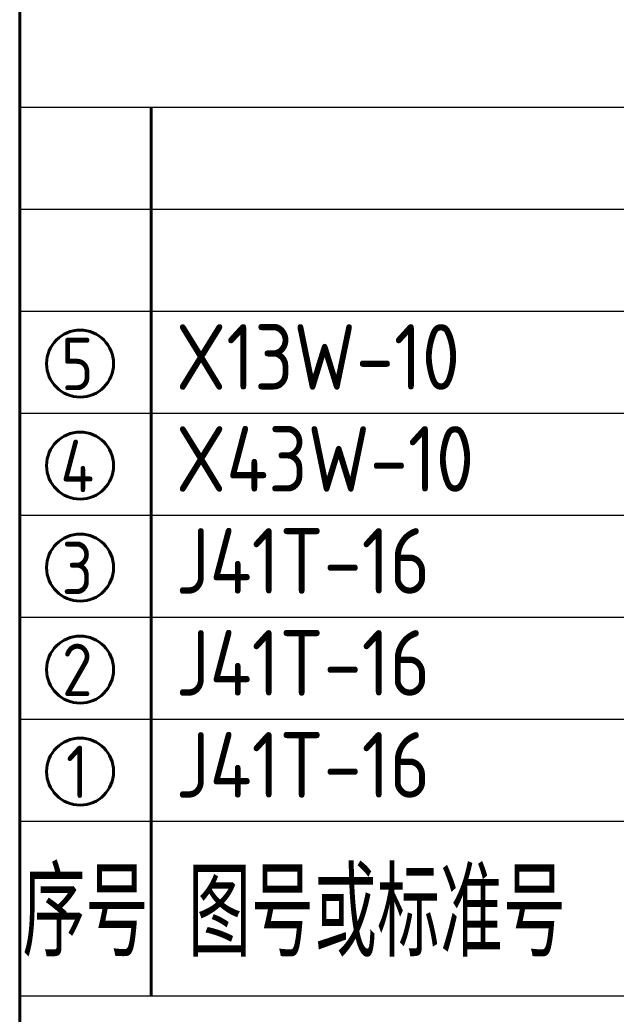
# Model space of a CAD drawing. Header units: millimetres. Extents: x -45744 to 19596, y 135 to 25335.
# Drawn here: x 8196 to 10650, y 3540 to 7635 of the extents above; entities that cross this region are included whole.
import ezdxf
from ezdxf.enums import TextEntityAlignment as Align

# ---------------------------------------------------------------- set-up
doc = ezdxf.new("R2010")
doc.units = ezdxf.units.MM
doc.header["$LTSCALE"] = 500
for name, color, linetype, lineweight in [('SHI', 7, 'Continuous', 40), ('WEN', 3, 'Continuous', 20), ('XI', 2, 'Continuous', 20)]:
    doc.layers.add(name, color=color, linetype=linetype, lineweight=lineweight)
doc.styles.add('GB', font='gbenor.shx', dxfattribs={"bigfont": 'gbcbig.shx'})

msp = doc.modelspace()

# ---------------------------------------------------------------- linework, layer by layer
at = {"layer": 'SHI'}
for p, q in [((8195.7429, 10815.4502), (8195.7429, 7275.4502)), ((8195.7429, 7275.4502), (8195.7429, 2895.4502)), ((8735.7429, 3615.4502), (8735.7429, 7275.4502))]:
    msp.add_line(p, q, dxfattribs=at)
for centre in [(8443.6941, 6219.1461), (8443.6941, 5799.1461), (8443.6941, 5379.1461), (8443.6941, 4959.1461), (8443.6941, 4539.1461)]:
    msp.add_circle(centre, 137.9267, dxfattribs=at)
at = {"layer": 'XI'}
for p, q in [((8195.7429, 7275.4502), (18995.7434, 7275.4502)), ((8195.7429, 7275.4502), (18995.7429, 7275.4502)), ((8195.7429, 7275.4502), (18995.7429, 7275.4502)), ((8195.7429, 7275.4502), (18995.7429, 7275.4502)), ((8195.7429, 6855.4502), (18995.7429, 6855.4502)), ((8195.7429, 6435.4502), (18995.7429, 6435.4502)), ((8195.7429, 6015.4502), (18995.7429, 6015.4502)), ((8195.7429, 5595.4502), (18995.7429, 5595.4502)), ((8195.7429, 5175.4502), (18995.7429, 5175.4502)), ((8195.7429, 4755.4502), (18995.7434, 4755.4502)), ((8195.7429, 4335.4502), (18995.7429, 4335.4502)), ((8195.7429, 3615.4502), (18995.7429, 3615.4502))]:
    msp.add_line(p, q, dxfattribs=at)

# ---------------------------------------------------------------- texts
at = {"layer": 'SHI', "style": 'GB'}
for s, p in [('5', (8432.0243, 6217.9964)), ('4', (8432.0243, 5797.9964)), ('3', (8432.0243, 5377.9964)), ('2', (8432.0243, 4957.9964)), ('1', (8432.0243, 4537.9964))]:
    msp.add_text(s, height=216, dxfattribs=at).set_placement(p, align=Align.MIDDLE)
at = {"layer": 'WEN', "style": 'GB'}
for s, p in [('X13W-10', (8837.7429, 6111.7384)), ('X43W-10', (8837.7429, 5691.7384)), ('J41T-16', (8837.7429, 5271.7384)), ('J41T-16', (8837.7429, 4851.7384)), ('J41T-16', (8837.7429, 4431.7384))]:
    msp.add_text(s, height=270, dxfattribs=at).set_placement(p)
for s, p in [('序号', (8465.7429, 3977.32)), ('图号或标准号', (9665.7429, 3975.4502))]:
    msp.add_text(s, height=360, dxfattribs=at).set_placement(p, align=Align.MIDDLE)

doc.saveas('drawing.dxf')
